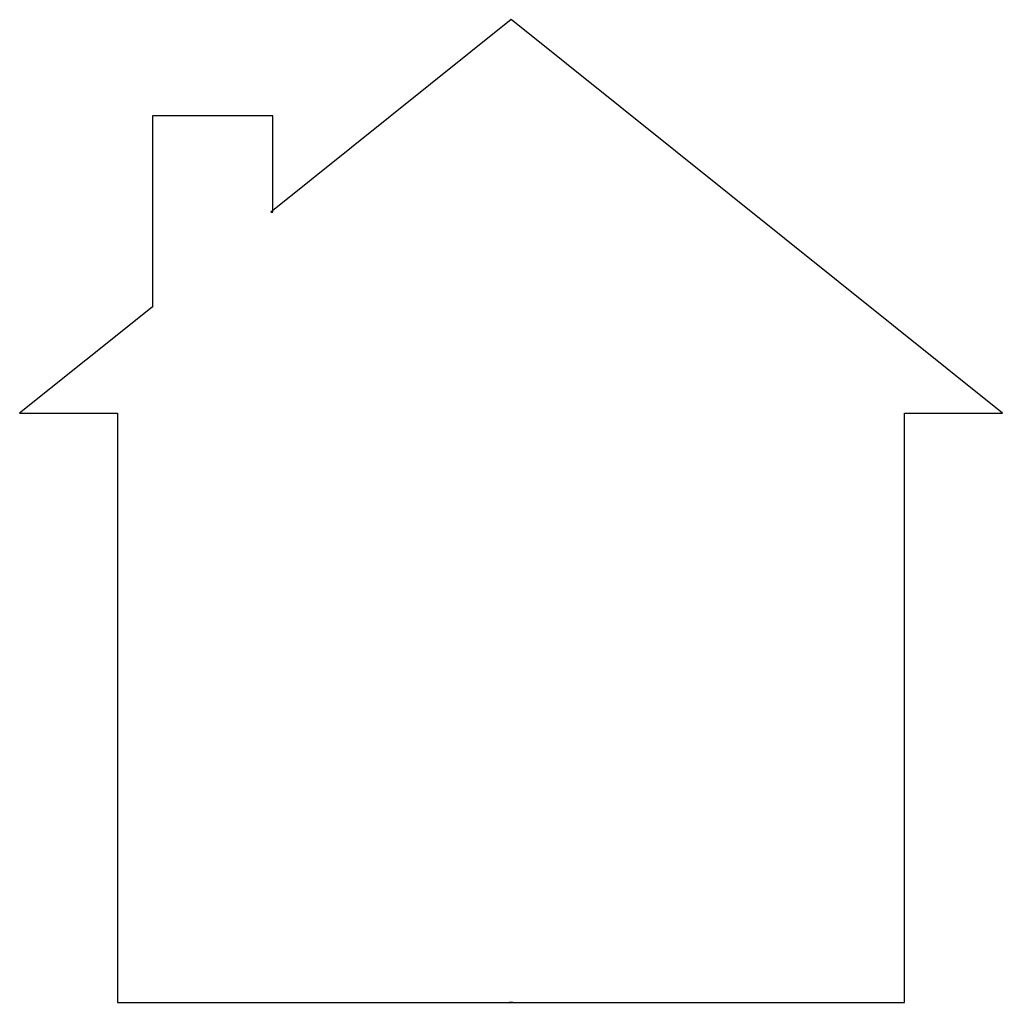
# Model space of a CAD drawing. Header units: centimetres. Extents: x -9.5 to 9.5, y -9.5 to 9.5.
import ezdxf

# ---------------------------------------------------------------- set-up
doc = ezdxf.new("R2010")
doc.units = ezdxf.units.CM
doc.header["$MEASUREMENT"] = 0
doc.layers.add('Camada 1', color=7, linetype='Continuous')

msp = doc.modelspace()

# ---------------------------------------------------------------- linework, layer by layer
at = {"layer": 'Camada 1'}
msp.add_open_spline([(-6.93637, 3.94729), (-6.93637, 3.94729), (-6.93637, 7.65146), (-6.93637, 7.65146), (-6.93637, 7.65146), (-6.93637, 7.65146), (-4.61232, 7.65146), (-4.61232, 7.65146), (-4.61232, 7.65146), (-4.61232, 7.65146), (-4.61232, 5.7867), (-4.61232, 5.7867), (-4.61232, 5.7867), (-4.61232, 5.7867), (-4.65061, 5.78668), (-4.65061, 5.78668), (-4.65061, 5.78668), (-4.65061, 5.78668), (0, 9.51071), (0, 9.51071), (0, 9.51071), (0, 9.51071), (9.51069, 1.895), (9.51069, 1.895), (9.51069, 1.895), (9.51069, 1.895), (7.61571, 1.895), (7.61571, 1.895), (7.61571, 1.895), (7.61571, 1.895), (7.61571, -9.51071), (7.61571, -9.51071), (7.61571, -9.51071), (7.61571, -9.51071), (-0.03575, -9.51071), (-0.03575, -9.51071), (-0.03575, -9.51071), (-0.03575, -9.51071), (0.03577, -9.51071), (0.03577, -9.51071), (0.03577, -9.51071), (0.03577, -9.51071), (-7.61569, -9.51071), (-7.61569, -9.51071), (-7.61569, -9.51071), (-7.61569, -9.51071), (-7.61569, 1.895), (-7.61569, 1.895), (-7.61569, 1.895), (-7.61569, 1.895), (-9.51069, 1.895), (-9.51069, 1.895), (-9.51069, 1.895), (-9.51069, 1.895), (-6.94769, 3.94729), (-6.94769, 3.94729), (-6.94769, 3.94729), (-6.94769, 3.94729), (-6.93637, 3.94729), (-6.93637, 3.94729)], degree=3, knots=[0, 0, 0, 0, 0.0625, 0.0625, 0.0625, 0.0625, 0.125, 0.125, 0.125, 0.125, 0.1875, 0.1875, 0.1875, 0.1875, 0.25, 0.25, 0.25, 0.25, 0.3125, 0.3125, 0.3125, 0.3125, 0.375, 0.375, 0.375, 0.375, 0.4375, 0.4375, 0.4375, 0.4375, 0.5, 0.5, 0.5, 0.5, 0.5625, 0.5625, 0.5625, 0.5625, 0.625, 0.625, 0.625, 0.625, 0.6875, 0.6875, 0.6875, 0.6875, 0.75, 0.75, 0.75, 0.75, 0.8125, 0.8125, 0.8125, 0.8125, 0.875, 0.875, 0.875, 0.875, 1, 1, 1, 1], dxfattribs=at)

doc.saveas('drawing.dxf')
